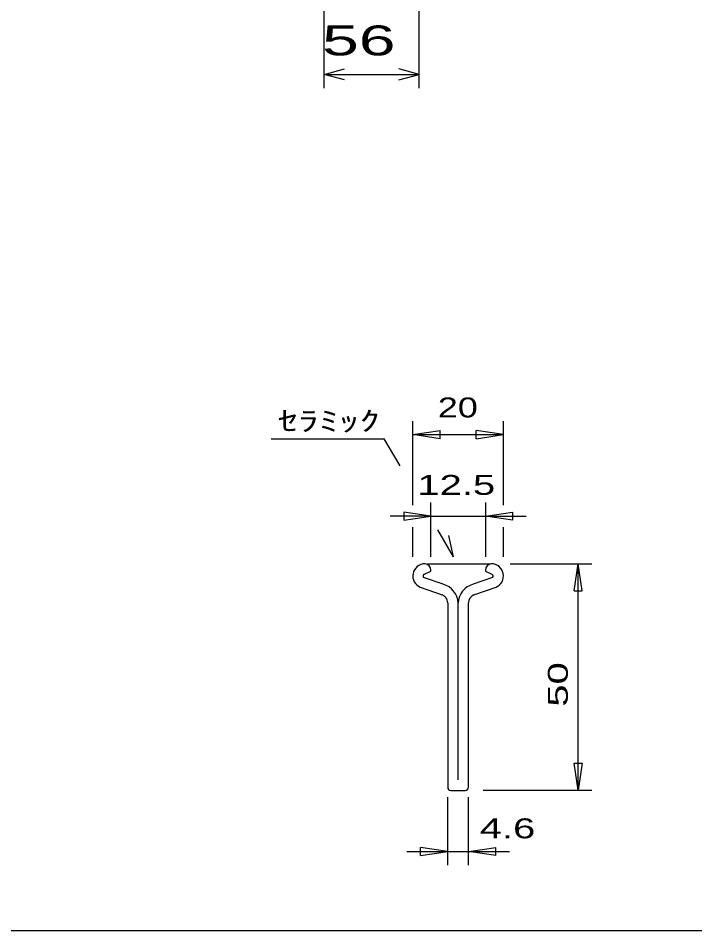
# Model space of a CAD drawing. Units: millimetres, scale not verified. Extents: x -1456 to 1389, y -1026 to 839.
# Drawn here: x -309 to 89, y -921 to -384 of the extents above; entities that cross this region are included whole.
import ezdxf
from ezdxf.enums import TextEntityAlignment as Align

# ---------------------------------------------------------------- set-up
doc = ezdxf.new("R2010")
doc.units = ezdxf.units.MM
doc.header["$LTSCALE"] = 8
for name, color, linetype, lineweight in [('0_2', 150, 'Continuous', 25), ('22', 2, 'Continuous', 25), ('32', 4, 'Continuous', 25)]:
    doc.layers.add(name, color=color, linetype=linetype, lineweight=lineweight)
doc.styles.add('ベクトル', font='')
doc.styles.get('ベクトル').set_extended_font_data('ベクトル')

msp = doc.modelspace()

# ---------------------------------------------------------------- linework, layer by layer
at = {"layer": '0_2'}
msp.add_line((1388.8, -921.2), (-1379.2, -921.2), dxfattribs=at)
at = {"layer": '22', "color": 4}
for p, q in [((-129, -425.2), (-129, -241.2)), ((-73, -425.2), (-73, -369.2)), ((-129, -417.2), (-117, -414)), ((-117, -420.4), (-129, -417.2)), ((-129, -417.2), (-73, -417.2)), ((-73, -417.2), (-85, -414)), ((-85, -420.4), (-73, -417.2))]:
    msp.add_line(p, q, dxfattribs=at)
at = {"layer": '32'}
for p, q in [((-76.8, -670.8), (-76.8, -621.2)), ((-23.467, -670.8), (-23.467, -621.2)), ((-76.8, -629.2), (-60.8, -626.8)), ((-60.8, -631.6), (-60.8, -626.8)), ((-23.467, -629.2), (-39.467, -626.8)), ((-39.467, -631.6), (-39.467, -626.8)), ((-160.267, -631.6), (-93.6, -631.6)), ((-84.267, -647.6), (-93.6, -631.6)), ((-60.8, -631.6), (-76.8, -629.2)), ((-76.8, -629.2), (-23.467, -629.2)), ((-39.467, -631.6), (-23.467, -629.2)), ((-66.133, -701.2), (-66.133, -669.2)), ((-34.133, -669.2), (-34.133, -701.2)), ((-66.133, -677.2), (-82.133, -674.8)), ((-82.133, -674.8), (-82.133, -679.6)), ((-34.133, -677.2), (-18.133, -674.8)), ((-18.133, -674.8), (-18.133, -679.6)), ((-66.133, -677.2), (-90.133, -677.2)), ((-82.133, -679.6), (-66.133, -677.2)), ((-66.133, -677.2), (-34.133, -677.2)), ((-18.133, -679.6), (-34.133, -677.2)), ((-34.133, -677.2), (-10.133, -677.2)), ((-76.8, -701.2), (-76.8, -683.6)), ((-52.8, -701.2), (-62.133, -685.2)), ((-23.467, -701.2), (-23.467, -683.6)), ((-52.8, -701.2), (-55.733, -688.667)), ((-68.56, -705.2), (-31.093, -705.2)), ((-66.187, -709.5), (-66.187, -708.887)), ((-34.135, -708.887), (-34.135, -709.5)), ((-19.467, -705.2), (28.533, -705.2)), ((18.133, -721.2), (20.533, -705.2)), ((22.933, -721.2), (20.533, -705.2)), ((20.533, -838.534), (20.533, -705.2)), ((-58.93, -717.275), (-70.45, -713.222)), ((-70.027, -711.367), (-66.187, -709.5)), ((-29.871, -713.222), (-41.391, -717.275)), ((-34.135, -709.5), (-30.295, -711.367)), ((-72.477, -719.012), (-59.49, -723.572)), ((-40.832, -723.572), (-27.845, -719.012)), ((18.133, -721.2), (22.933, -721.2)), ((-56.294, -728.111), (-56.294, -836.698)), ((-50.133, -832.427), (-50.133, -728.24)), ((-44.027, -836.698), (-44.027, -728.111)), ((20.533, -838.534), (18.133, -822.534)), ((18.133, -822.534), (22.933, -822.534)), ((22.933, -822.534), (20.533, -838.534)), ((-56.267, -882.534), (-56.267, -842.534)), ((-54.427, -838.565), (-45.894, -838.565)), ((-44, -882.534), (-44, -842.534)), ((-35.467, -838.534), (28.533, -838.534)), ((-80.267, -874.534), (-56.267, -874.534)), ((-56.267, -874.534), (-72.267, -872.134)), ((-72.267, -876.934), (-72.267, -872.134)), ((-72.267, -876.934), (-56.267, -874.534)), ((-56.267, -874.534), (-44, -874.534)), ((-44, -874.534), (-28, -872.134)), ((-28, -876.934), (-44, -874.534)), ((-44, -874.534), (-20, -874.534)), ((-28, -876.934), (-28, -872.134))]:
    msp.add_line(p, q, dxfattribs=at)
for centre, radius, start, end in [((-69.627, -712.4), 7.2, 90.98, 246.68), ((-70.05, -709.056), 3.867, 2.5, 85.55), ((-30.272, -709.056), 3.867, 94.45, 177.5), ((-30.695, -712.4), 7.2, 293.32, 89.02002), ((-69.586, -712.444), 1.173, 111.91, 222.33), ((-30.736, -712.444), 1.173, 317.67, 68.08999), ((-62.373, -729.049), 12.267, 3.78, 73.7), ((-37.948, -729.049), 12.267, 106.3, 176.22), ((-61.09, -728.105), 4.8, 0, 70.58), ((-39.232, -728.105), 4.8, 109.42, 180), ((-54.427, -836.698), 1.867, 180, 270), ((-45.894, -836.698), 1.867, 270, 0)]:
    msp.add_arc(centre, radius, start, end, dxfattribs=at)

# ---------------------------------------------------------------- texts
at = {"layer": '22', "style": 'ベクトル', "width": 1.65}
msp.add_text(' 56 ', height=17.6, dxfattribs=at).set_placement((-141, -397.2), align=Align.MIDDLE_LEFT)
at = {"layer": '32', "color": 2, "style": 'ベクトル'}
for s, width, p in [('20', 1.35, (-62.133, -613.2)), ('ｾﾗﾐｯｸ', 1.5, (-156.267, -621.2)), ('12.5', 1.5, (-74.133, -658.8)), (' 4.6 ', 1.5, (-44, -860.934))]:
    msp.add_text(s, height=11.73, dxfattribs=dict(at, width=width)).set_placement(p, align=Align.MIDDLE_LEFT)
at = {"layer": '32', "color": 2, "style": 'ベクトル', "width": 1.5}
msp.add_text(' 50 ', height=11.73, rotation=90, dxfattribs=at).set_placement((8.533, -795.867), align=Align.MIDDLE_LEFT)

doc.saveas('drawing.dxf')
